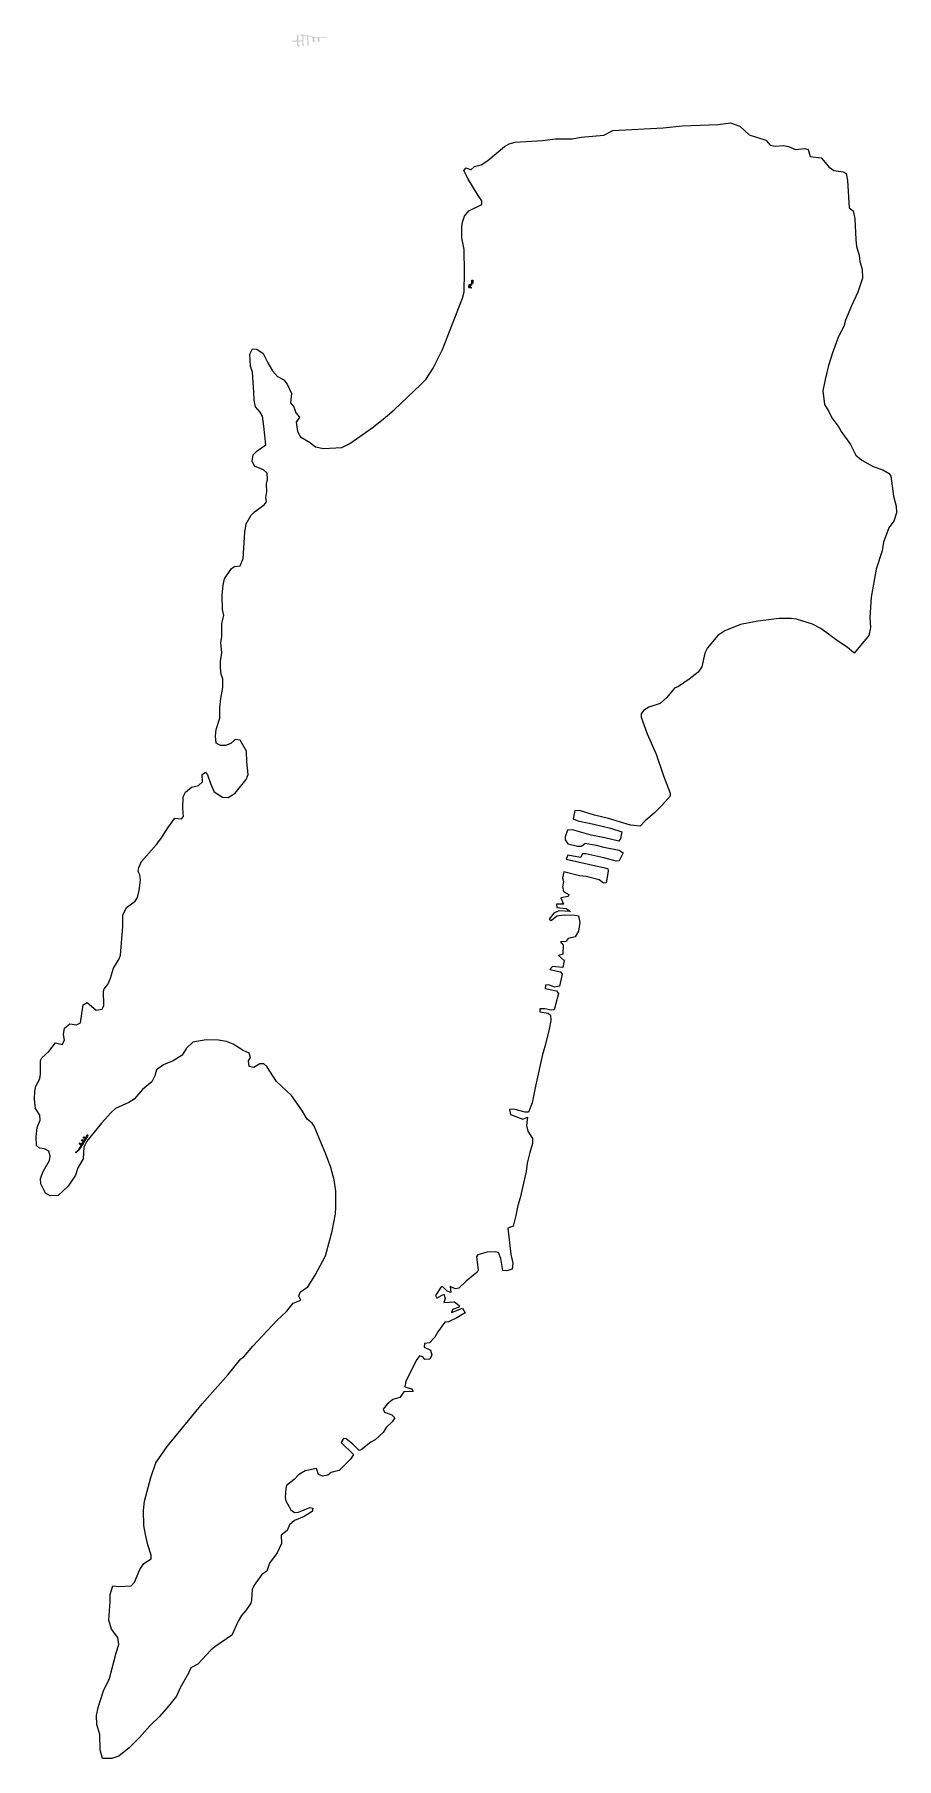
# Model space of a CAD drawing. Header units: metres. Extents: x 267365 to 277461, y 2088854 to 2109063.
import ezdxf

# ---------------------------------------------------------------- set-up
doc = ezdxf.new("R2010")
doc.units = ezdxf.units.M
doc.header["$MEASUREMENT"] = 0
doc.layers.add('BACKWATER', color=220, linetype='Continuous')
doc.layers.add('village', color=3, linetype='Continuous')

msp = doc.modelspace()

# ---------------------------------------------------------------- hatches: boundary and pattern name
h = msp.add_hatch()
h.set_pattern_fill('ESCHER', color=256, scale=0.8)
h.paths.add_polyline_path([(270377, 2108990), (270377, 2108980), (270440, 2108978), (270443, 2108920), (270470, 2108923), (270464, 2108946), (270453, 2108949), (270455, 2108977), (270501, 2108983), (270503, 2108922), (270517, 2108924), (270512, 2109040), (270559, 2109042), (270562, 2108931), (270576, 2108932), (270572, 2109038), (270576, 2109041), (270620, 2109031), (270623, 2108973), (270647, 2108978), (270642, 2109020), (270646, 2109024), (270678, 2109026), (270681, 2109024), (270684, 2108978), (270704, 2108980), (270702, 2109021), (270707, 2109027), (270736, 2109023), (270772, 2109027), (270796, 2109026), (270797, 2109031), (270721, 2109033), (270641, 2109035), (270569, 2109052), (270529, 2109051), (270513, 2109051), (270513, 2109062), (270482, 2109063), (270483, 2109050), (270500, 2109049), (270502, 2108996), (270462, 2108988), (270456, 2108990), (270458, 2109059), (270444, 2109060), (270436, 2108993)])
at = {"layer": 'BACKWATER'}
h = msp.add_hatch(dxfattribs=at)
h.set_pattern_fill('ESCHER', color=256, scale=0.8)
h.paths.add_polyline_path([(270377, 2108990), (270377, 2108980), (270440, 2108978), (270443, 2108920), (270470, 2108923), (270464, 2108946), (270453, 2108949), (270455, 2108977), (270501, 2108983), (270503, 2108922), (270517, 2108924), (270512, 2109040), (270559, 2109042), (270562, 2108931), (270576, 2108932), (270572, 2109038), (270576, 2109041), (270620, 2109031), (270623, 2108973), (270647, 2108978), (270642, 2109020), (270646, 2109024), (270678, 2109026), (270681, 2109024), (270684, 2108978), (270704, 2108980), (270702, 2109021), (270707, 2109027), (270736, 2109023), (270772, 2109027), (270796, 2109026), (270797, 2109031), (270721, 2109033), (270641, 2109035), (270569, 2109052), (270529, 2109051), (270513, 2109051), (270513, 2109062), (270482, 2109063), (270483, 2109050), (270500, 2109049), (270502, 2108996), (270462, 2108988), (270456, 2108990), (270458, 2109059), (270444, 2109060), (270436, 2108993)])
h = msp.add_hatch(dxfattribs=at)
h.set_pattern_fill('ESCHER', color=256, scale=2)
h.paths.add_polyline_path([(272470, 2106126), (272483, 2106124), (272489, 2106146), (272497, 2106145), (272500, 2106184), (272489, 2106183), (272488, 2106147), (272484, 2106147), (272480, 2106130), (272468, 2106133), (272457, 2106132), (272453, 2106104), (272458, 2106093), (272479, 2106089), (272482, 2106097), (272468, 2106099)])
h = msp.add_hatch(dxfattribs=at)
h.set_pattern_fill('ESCHER', color=256, scale=2)
h.paths.add_polyline_path([(267916, 2096035), (267926, 2096052), (267955, 2096100), (267986, 2096150), (267991, 2096161), (267988, 2096166), (267983, 2096163), (267972, 2096141), (267953, 2096111), (267933, 2096077), (267911, 2096042), (267899, 2096016), (267888, 2095996), (267868, 2095978), (267849, 2095963), (267848, 2095955), (267893, 2095993), (267905, 2096015)])
h = msp.add_hatch(dxfattribs=at)
h.set_pattern_fill('ESCHER', color=256, scale=2)
h.paths.add_polyline_path([(267892, 2096067), (267889, 2096060), (267914, 2096046), (267917, 2096052)], flags=17)
h = msp.add_hatch(dxfattribs=at)
h.set_pattern_fill('ESCHER', color=256, scale=2)
h.paths.add_polyline_path([(267920, 2096106), (267917, 2096099), (267940, 2096089), (267943, 2096094)], flags=17)
h = msp.add_hatch(dxfattribs=at)
h.set_pattern_fill('ESCHER', color=256, scale=2)
h.paths.add_polyline_path([(267941, 2096137), (267937, 2096130), (267941, 2096127), (267943, 2096131), (267960, 2096122), (267963, 2096127)], flags=17)

# ---------------------------------------------------------------- linework, layer by layer
at = {"layer": 'BACKWATER', "flags": 128}
for points in [[(272482, 2106097), (272479, 2106089), (272458, 2106093), (272453, 2106104), (272457, 2106132), (272468, 2106133), (272480, 2106130), (272484, 2106147), (272488, 2106147), (272489, 2106183), (272500, 2106184), (272497, 2106145), (272489, 2106146), (272483, 2106124), (272470, 2106126), (272468, 2106099)], [(267849, 2095963), (267868, 2095978), (267888, 2095996), (267899, 2096016), (267911, 2096042), (267933, 2096077), (267953, 2096111), (267972, 2096141), (267983, 2096163), (267988, 2096166), (267991, 2096161), (267986, 2096150), (267955, 2096100), (267926, 2096052), (267916, 2096035), (267905, 2096015), (267893, 2095993), (267848, 2095955)]]:
    msp.add_lwpolyline(points, close=True, dxfattribs=at)
for points in [[(267917, 2096052), (267892, 2096067), (267889, 2096060), (267914, 2096046)], [(267940, 2096089), (267917, 2096099), (267920, 2096106), (267943, 2096094)], [(267963, 2096127), (267941, 2096137), (267937, 2096130), (267941, 2096127), (267943, 2096131), (267960, 2096122)]]:
    msp.add_lwpolyline(points, dxfattribs=at)
at = {"layer": 'village', "color": 3, "true_color": 0x00ff00}
msp.add_polyline3d([(276619, 2104726, 0), (276669, 2104643, 0), (276703, 2104568, 0), (276787, 2104459, 0), (276814, 2104410, 0), (276921, 2104255, 0), (276983, 2104131, 0), (277055, 2104071, 0), (277188, 2104000, 0), (277302, 2103960, 0), (277374, 2103915, 0), (277393, 2103885, 0), (277425, 2103650, 0), (277457, 2103533, 0), (277461, 2103454, 0), (277428, 2103356, 0), (277372, 2103279, 0), (277309, 2103112, 0), (277294, 2103010, 0), (277224, 2102794, 0), (277163, 2102465, 0), (277149, 2102230, 0), (277158, 2102111, 0), (277137, 2102018, 0), (276964, 2101811, 0), (276882, 2101881, 0), (276772, 2101956, 0), (276573, 2102100, 0), (276476, 2102151, 0), (276290, 2102210, 0), (276227, 2102218, 0), (276086, 2102217, 0), (275837, 2102186, 0), (275633, 2102146, 0), (275450, 2102071, 0), (275370, 2102016, 0), (275248, 2101874, 0), (275215, 2101809, 0), (275180, 2101652, 0), (275140, 2101589, 0), (275033, 2101505, 0), (274908, 2101419, 0), (274859, 2101400, 0), (274770, 2101292, 0), (274692, 2101220, 0), (274560, 2101178, 0), (274496, 2101140, 0), (274469, 2101101, 0), (274469, 2101061, 0), (274541, 2100864, 0), (274646, 2100625, 0), (274733, 2100373, 0), (274811, 2100169, 0), (274811, 2100133, 0), (274713, 2100023, 0), (274626, 2099939, 0), (274517, 2099844, 0), (274457, 2099783, 0), (274345, 2099796, 0), (274087, 2099872, 0), (273923, 2099913, 0), (273761, 2099961, 0), (273694, 2099967, 0), (273676, 2099869, 0), (273730, 2099844, 0), (273917, 2099806, 0), (274112, 2099758, 0), (274245, 2099716, 0), (274228, 2099640, 0), (274208, 2099606, 0), (274046, 2099647, 0), (273886, 2099678, 0), (273668, 2099739, 0), (273606, 2099734, 0), (273579, 2099659, 0), (273580, 2099624, 0), (273611, 2099577, 0), (273726, 2099549, 0), (273773, 2099549, 0), (273815, 2099583, 0), (273943, 2099559, 0), (274033, 2099535, 0), (274211, 2099503, 0), (274260, 2099470, 0), (274212, 2099375, 0), (274178, 2099371, 0), (274034, 2099410, 0), (273823, 2099457, 0), (273783, 2099457, 0), (273759, 2099414, 0), (273610, 2099442, 0), (273593, 2099395, 0), (274080, 2099285, 0), (274085, 2099256, 0), (274059, 2099119, 0), (274030, 2099114, 0), (273980, 2099152, 0), (273825, 2099191, 0), (273749, 2099201, 0), (273565, 2099247, 0), (273550, 2099177, 0), (273561, 2099135, 0), (273548, 2099070, 0), (273560, 2099016, 0), (273625, 2098981, 0), (273614, 2098960, 0), (273529, 2098942, 0), (273559, 2098870, 0), (273478, 2098867, 0), (273481, 2098831, 0), (273593, 2098817, 0), (273642, 2098783, 0), (273508, 2098791, 0), (273448, 2098764, 0), (273394, 2098694, 0), (273415, 2098676, 0), (273481, 2098731, 0), (273569, 2098742, 0), (273699, 2098739, 0), (273735, 2098730, 0), (273753, 2098654, 0), (273736, 2098553, 0), (273696, 2098486, 0), (273614, 2098467, 0), (273589, 2098431, 0), (273524, 2098426, 0), (273556, 2098388, 0), (273552, 2098283, 0), (273503, 2098267, 0), (273569, 2098209, 0), (273554, 2098126, 0), (273432, 2098136, 0), (273401, 2098104, 0), (273525, 2098076, 0), (273545, 2098047, 0), (273515, 2097908, 0), (273455, 2097896, 0), (273389, 2097921, 0), (273349, 2097918, 0), (273347, 2097878, 0), (273480, 2097854, 0), (273502, 2097821, 0), (273452, 2097630, 0), (273416, 2097625, 0), (273342, 2097642, 0), (273282, 2097642, 0), (273284, 2097608, 0), (273383, 2097589, 0), (273410, 2097569, 0), (273413, 2097506, 0), (273393, 2097403, 0), (273346, 2097212, 0), (273315, 2097108, 0), (273231, 2096736, 0), (273194, 2096540, 0), (273152, 2096430, 0), (273110, 2096432, 0), (272979, 2096465, 0), (272928, 2096462, 0), (272942, 2096404, 0), (273084, 2096349, 0), (273139, 2096370, 0), (273127, 2096275, 0), (273145, 2096206, 0), (273197, 2096123, 0), (273198, 2096061, 0), (273167, 2095959, 0), (273137, 2095831, 0), (273122, 2095735, 0), (273055, 2095427, 0), (273027, 2095337, 0), (273003, 2095218, 0), (272970, 2095093, 0), (272910, 2095072, 0), (272944, 2094761, 0), (272969, 2094662, 0), (272961, 2094590, 0), (272898, 2094572, 0), (272851, 2094576, 0), (272828, 2094715, 0), (272798, 2094784, 0), (272760, 2094795, 0), (272661, 2094790, 0), (272558, 2094758, 0), (272543, 2094737, 0), (272562, 2094580, 0), (272551, 2094556, 0), (272422, 2094449, 0), (272333, 2094368, 0), (272292, 2094359, 0), (272234, 2094387, 0), (272241, 2094318, 0), (272198, 2094331, 0), (272149, 2094382, 0), (272129, 2094384, 0), (272060, 2094280, 0), (272078, 2094249, 0), (272158, 2094295, 0), (272174, 2094248, 0), (272161, 2094201, 0), (272285, 2094208, 0), (272339, 2094164, 0), (272337, 2094144, 0), (272261, 2094118, 0), (272248, 2094082, 0), (272377, 2094131, 0), (272409, 2094079, 0), (272313, 2094018, 0), (272215, 2093972, 0), (272172, 2093970, 0), (272088, 2093857, 0), (272053, 2093794, 0), (271990, 2093726, 0), (271932, 2093717, 0), (271930, 2093676, 0), (272002, 2093639, 0), (272018, 2093587, 0), (271996, 2093536, 0), (271938, 2093533, 0), (271915, 2093564, 0), (271875, 2093573, 0), (271835, 2093519, 0), (271714, 2093273, 0), (271701, 2093211, 0), (271782, 2093189, 0), (271802, 2093155, 0), (271690, 2093152, 0), (271643, 2093087, 0), (271561, 2093061, 0), (271496, 2093009, 0), (271447, 2092948, 0), (271465, 2092913, 0), (271551, 2092884, 0), (271587, 2092846, 0), (271556, 2092801, 0), (271487, 2092736, 0), (271447, 2092677, 0), (271354, 2092591, 0), (271305, 2092562, 0), (271191, 2092471, 0), (271169, 2092464, 0), (271092, 2092540, 0), (271017, 2092600, 0), (270986, 2092604, 0), (270955, 2092559, 0), (271102, 2092417, 0), (271071, 2092367, 0), (270933, 2092229, 0), (270841, 2092206, 0), (270801, 2092176, 0), (270738, 2092165, 0), (270693, 2092182, 0), (270668, 2092254, 0), (270534, 2092226, 0), (270456, 2092178, 0), (270407, 2092124, 0), (270318, 2092054, 0), (270307, 2092020, 0), (270299, 2091915, 0), (270310, 2091874, 0), (270367, 2091767, 0), (270410, 2091736, 0), (270457, 2091741, 0), (270589, 2091798, 0), (270625, 2091790, 0), (270616, 2091749, 0), (270522, 2091692, 0), (270411, 2091644, 0), (270353, 2091594, 0), (270324, 2091527, 0), (270253, 2091473, 0), (270258, 2091374, 0), (270207, 2091266, 0), (270117, 2091144, 0), (270086, 2091050, 0), (270026, 2091011, 0), (269939, 2090887, 0), (269913, 2090835, 0), (269907, 2090710, 0), (269898, 2090676, 0), (269841, 2090588, 0), (269790, 2090530, 0), (269752, 2090462, 0), (269677, 2090298, 0), (269479, 2090164, 0), (269432, 2090123, 0), (269279, 2089961, 0), (269196, 2089917, 0), (269167, 2089856, 0), (269072, 2089683, 0), (269028, 2089586, 0), (268933, 2089467, 0), (268828, 2089347, 0), (268719, 2089241, 0), (268595, 2089099, 0), (268473, 2088979, 0), (268352, 2088881, 0), (268272, 2088854, 0), (268162, 2088855, 0), (268135, 2088957, 0), (268131, 2089134, 0), (268094, 2089251, 0), (268091, 2089358, 0), (268111, 2089450, 0), (268172, 2089646, 0), (268245, 2089790, 0), (268321, 2090093, 0), (268351, 2090192, 0), (268339, 2090273, 0), (268267, 2090371, 0), (268237, 2090474, 0), (268251, 2090694, 0), (268250, 2090777, 0), (268283, 2090878, 0), (268353, 2090869, 0), (268496, 2090877, 0), (268536, 2090920, 0), (268600, 2091071, 0), (268646, 2091139, 0), (268731, 2091195, 0), (268733, 2091236, 0), (268694, 2091359, 0), (268664, 2091480, 0), (268647, 2091587, 0), (268641, 2091760, 0), (268652, 2091870, 0), (268728, 2092146, 0), (268787, 2092321, 0), (268918, 2092513, 0), (269329, 2093012, 0), (269635, 2093357, 0), (269782, 2093538, 0), (269815, 2093563, 0), (269924, 2093689, 0), (270206, 2093992, 0), (270315, 2094092, 0), (270395, 2094193, 0), (270485, 2094228, 0), (270462, 2094272, 0), (270475, 2094320, 0), (270566, 2094383, 0), (270651, 2094518, 0), (270772, 2094748, 0), (270853, 2095036, 0), (270891, 2095238, 0), (270895, 2095316, 0), (270894, 2095505, 0), (270875, 2095637, 0), (270835, 2095780, 0), (270776, 2095936, 0), (270641, 2096265, 0), (270618, 2096301, 0), (270557, 2096349, 0), (270496, 2096454, 0), (270374, 2096626, 0), (270200, 2096788, 0), (270088, 2096964, 0), (270052, 2096996, 0), (270003, 2096997, 0), (269934, 2096952, 0), (269880, 2096967, 0), (269873, 2097030, 0), (269895, 2097071, 0), (269879, 2097122, 0), (269807, 2097155, 0), (269692, 2097228, 0), (269615, 2097259, 0), (269521, 2097276, 0), (269375, 2097277, 0), (269221, 2097251, 0), (269147, 2097179, 0), (269094, 2097098, 0), (268989, 2097030, 0), (268875, 2096986, 0), (268795, 2096925, 0), (268775, 2096857, 0), (268740, 2096785, 0), (268631, 2096695, 0), (268533, 2096584, 0), (268471, 2096543, 0), (268314, 2096473, 0), (268259, 2096421, 0), (268150, 2096303, 0), (267979, 2096091, 0), (267941, 2096021, 0), (267936, 2095884, 0), (267874, 2095778, 0), (267847, 2095693, 0), (267761, 2095564, 0), (267643, 2095454, 0), (267547, 2095448, 0), (267493, 2095479, 0), (267438, 2095591, 0), (267437, 2095654, 0), (267466, 2095733, 0), (267541, 2095863, 0), (267550, 2095913, 0), (267531, 2095973, 0), (267482, 2095999, 0), (267423, 2096008, 0), (267387, 2096041, 0), (267386, 2096142, 0), (267397, 2096250, 0), (267430, 2096338, 0), (267427, 2096396, 0), (267377, 2096472, 0), (267365, 2096582, 0), (267369, 2096676, 0), (267382, 2096736, 0), (267428, 2096822, 0), (267434, 2096874, 0), (267435, 2097037, 0), (267449, 2097069, 0), (267533, 2097143, 0), (267609, 2097243, 0), (267689, 2097223, 0), (267718, 2097275, 0), (267706, 2097340, 0), (267715, 2097414, 0), (267777, 2097466, 0), (267856, 2097453, 0), (267903, 2097478, 0), (267935, 2097687, 0), (267981, 2097714, 0), (268088, 2097626, 0), (268157, 2097637, 0), (268177, 2097680, 0), (268175, 2097848, 0), (268182, 2097877, 0), (268222, 2097925, 0), (268257, 2098001, 0), (268292, 2098120, 0), (268356, 2098229, 0), (268372, 2098269, 0), (268398, 2098608, 0), (268401, 2098740, 0), (268443, 2098828, 0), (268544, 2098905, 0), (268572, 2098946, 0), (268592, 2099027, 0), (268605, 2099148, 0), (268599, 2099213, 0), (268579, 2099253, 0), (268585, 2099300, 0), (268618, 2099370, 0), (268792, 2099569, 0), (268845, 2099636, 0), (268927, 2099765, 0), (269007, 2099877, 0), (269088, 2099867, 0), (269112, 2099896, 0), (269104, 2099990, 0), (269106, 2100127, 0), (269134, 2100183, 0), (269203, 2100238, 0), (269286, 2100259, 0), (269331, 2100304, 0), (269330, 2100389, 0), (269368, 2100414, 0), (269393, 2100383, 0), (269425, 2100284, 0), (269471, 2100186, 0), (269568, 2100122, 0), (269635, 2100118, 0), (269717, 2100168, 0), (269846, 2100330, 0), (269868, 2100389, 0), (269853, 2100537, 0), (269848, 2100660, 0), (269773, 2100792, 0), (269717, 2100798, 0), (269663, 2100753, 0), (269603, 2100728, 0), (269542, 2100729, 0), (269491, 2100754, 0), (269486, 2100839, 0), (269494, 2100915, 0), (269535, 2101048, 0), (269537, 2101171, 0), (269547, 2101281, 0), (269571, 2101409, 0), (269570, 2101508, 0), (269552, 2101559, 0), (269542, 2101642, 0), (269544, 2101714, 0), (269561, 2101819, 0), (269549, 2101931, 0), (269559, 2102005, 0), (269558, 2102158, 0), (269582, 2102252, 0), (269566, 2102324, 0), (269564, 2102492, 0), (269575, 2102606, 0), (269592, 2102680, 0), (269672, 2102802, 0), (269707, 2102825, 0), (269772, 2102834, 0), (269807, 2102920, 0), (269830, 2103227, 0), (269845, 2103326, 0), (269902, 2103430, 0), (269940, 2103468, 0), (270056, 2103550, 0), (270082, 2103586, 0), (270073, 2103635, 0), (270088, 2103707, 0), (270083, 2103797, 0), (270094, 2103846, 0), (270091, 2103922, 0), (270048, 2103960, 0), (269942, 2104004, 0), (269915, 2104060, 0), (269926, 2104136, 0), (269972, 2104181, 0), (270075, 2104254, 0), (270051, 2104473, 0), (270034, 2104590, 0), (270009, 2104635, 0), (269952, 2104697, 0), (269936, 2104775, 0), (269935, 2104869, 0), (269918, 2105105, 0), (269895, 2105176, 0), (269887, 2105315, 0), (269920, 2105376, 0), (269970, 2105372, 0), (270042, 2105323, 0), (270096, 2105214, 0), (270153, 2105118, 0), (270212, 2105053, 0), (270284, 2105016, 0), (270323, 2104962, 0), (270375, 2104855, 0), (270365, 2104743, 0), (270401, 2104698, 0), (270424, 2104627, 0), (270469, 2104575, 0), (270431, 2104519, 0), (270446, 2104407, 0), (270480, 2104345, 0), (270584, 2104283, 0), (270658, 2104229, 0), (270748, 2104208, 0), (270963, 2104223, 0), (271057, 2104269, 0), (271318, 2104450, 0), (271449, 2104552, 0), (271576, 2104661, 0), (271890, 2104959, 0), (271950, 2105020, 0), (272034, 2105151, 0), (272144, 2105371, 0), (272377, 2105970, 0), (272397, 2106044, 0), (272402, 2106277, 0), (272397, 2106542, 0), (272372, 2106678, 0), (272371, 2106808, 0), (272377, 2106864, 0), (272403, 2106934, 0), (272454, 2106995, 0), (272606, 2107070, 0), (272604, 2107111, 0), (272560, 2107175, 0), (272442, 2107376, 0), (272392, 2107470, 0), (272421, 2107501, 0), (272477, 2107477, 0), (272520, 2107514, 0), (272595, 2107534, 0), (272674, 2107587, 0), (272870, 2107748, 0), (272926, 2107782, 0), (272994, 2107802, 0), (273315, 2107819, 0), (273466, 2107840, 0), (273663, 2107841, 0), (273769, 2107857, 0), (274033, 2107882, 0), (274139, 2107936, 0), (274729, 2107967, 0), (274952, 2107991, 0), (275371, 2108006, 0), (275518, 2108025, 0), (275625, 2107989, 0), (275735, 2107888, 0), (275932, 2107822, 0), (275982, 2107765, 0), (276039, 2107754, 0), (276137, 2107763, 0), (276198, 2107748, 0), (276277, 2107715, 0), (276387, 2107727, 0), (276425, 2107716, 0), (276448, 2107633, 0), (276577, 2107615, 0), (276669, 2107510, 0), (276726, 2107469, 0), (276835, 2107451, 0), (276873, 2107432, 0), (276889, 2107349, 0), (276907, 2107031, 0), (276952, 2106994, 0), (276972, 2106903, 0), (276985, 2106658, 0), (276994, 2106578, 0), (277025, 2106476, 0), (277033, 2106401, 0), (277060, 2106310, 0), (277061, 2106208, 0), (277009, 2106041, 0), (276935, 2105882, 0), (276864, 2105715, 0), (276846, 2105639, 0), (276783, 2105521, 0), (276712, 2105332, 0), (276664, 2105184, 0), (276624, 2105017, 0), (276599, 2104884, 0)], close=True, dxfattribs=at)

doc.saveas('drawing.dxf')
